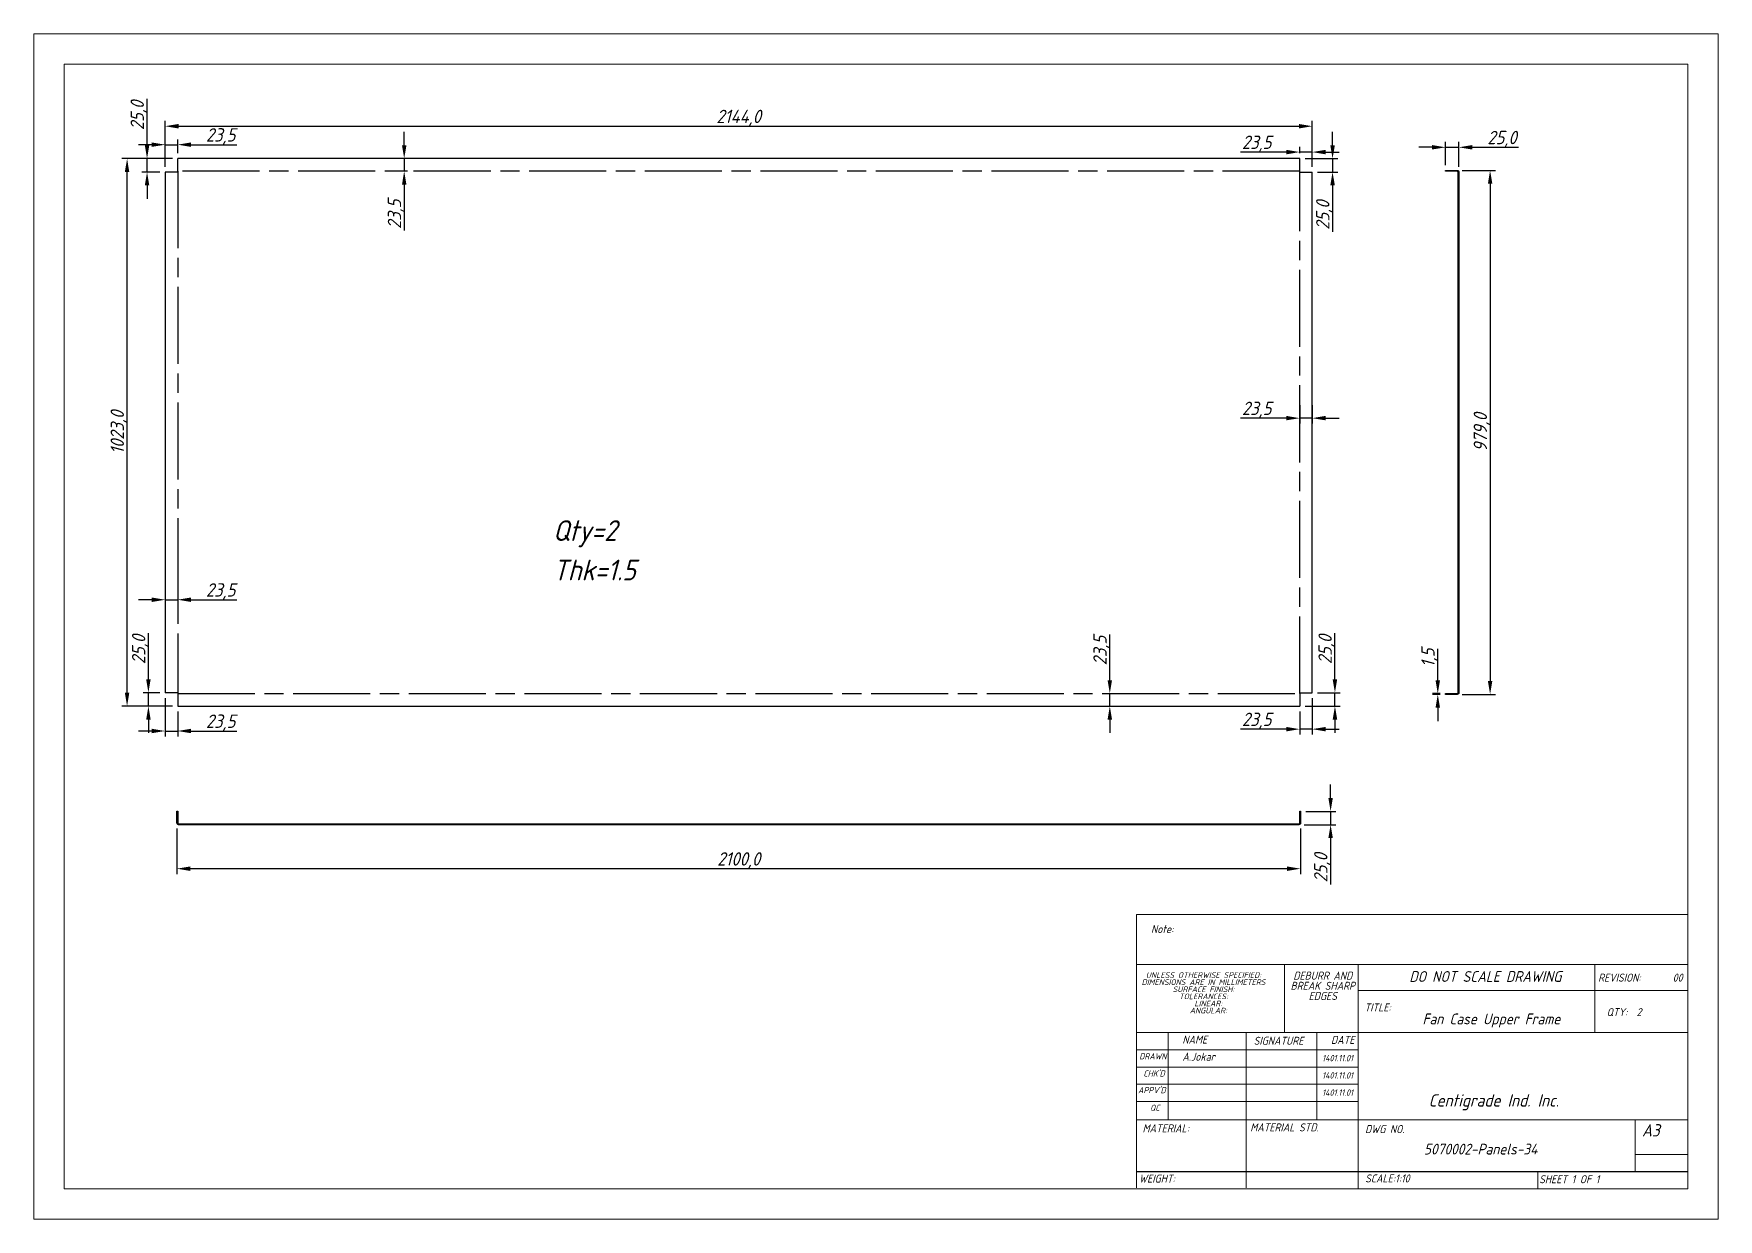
# Model space of a CAD drawing. Header units: inches. Extents: x 18597 to 101525, y -10106 to 51.
# Drawn here: x 71392 to 74541, y -5755 to -3539 of the extents above; entities that cross this region are included whole.
import ezdxf

# ---------------------------------------------------------------- set-up
doc = ezdxf.new("R2010")
doc.units = ezdxf.units.IN
doc.header["$LTSCALE"] = 6
doc.header["$MEASUREMENT"] = 0
doc.linetypes.add('ACAD_ISO08W100', pattern=[36, 24, -3, 6, -3])
doc.linetypes.add('SLD-Solid', pattern=[0])
doc.styles.add('GENISO', font='geniso.shx', dxfattribs={"oblique": 15})
doc.dimstyles.new('Scale', dxfattribs={"dimscale": 10, "dimtxt": 2.5, "dimasz": 2.5, "dimexe": 1, "dimexo": 1, "dimgap": 0.1, "dimtad": 1, "dimdec": 1, "dimzin": 0, "dimtxsty": 'GENISO', "dimcen": 2.5, "dimclrd": 1, "dimclre": 1, "dimclrt": 256, "dimadec": 0, "dimazin": 0, "dimtfac": 1, "dimtdec": 1, "dimtmove": 0, "dimatfit": 3, "dimfxl": 1, "dimtzin": 0, "dimlwd": -1, "dimlwe": -1, "dimarcsym": 0})

# ---------------------------------------------------------------- blocks, each defined once
blk = doc.blocks.new('*D620')
at = {"color": 1, "transparency": 16777216}
for p, q in [((74030.6, -3784.7), (74030.6, -3741.5)), ((74055.6, -3787.7), (74055.6, -3741.5)), ((74005.6, -3751.5), (73980.6, -3751.5)), ((74030.6, -3751.5), (74055.6, -3751.5)), ((74080.6, -3751.5), (74167.1, -3751.5))]:
    blk.add_line(p, q, dxfattribs=at)
for points in [[(74005.6, -3747.3), (74005.6, -3755.6), (74030.6, -3751.5)], [(74080.6, -3747.3), (74080.6, -3755.6), (74055.6, -3751.5)]]:
    blk.add_solid(points, dxfattribs=at)
at = {"layer": 'Defpoints', "color": 0, "transparency": 16777216}
for p in [(74055.6, -3751.5), (74030.6, -3794.7), (74055.6, -3797.7)]:
    blk.add_point(p, dxfattribs=at)
at = {"transparency": 16777216, "insert": (74136.3, -3736.1), "char_height": 25, "attachment_point": 5, "style": 'GENISO'}
blk.add_mtext('25,0', dxfattribs=at)
blk = doc.blocks.new('*D621')
at = {"color": 1, "transparency": 16777216}
for p, q in [((74062, -3794.7), (74124, -3794.7)), ((74114, -3819.7), (74114, -4748.7)), ((74062, -4773.7), (74124, -4773.7))]:
    blk.add_line(p, q, dxfattribs=at)
for points in [[(74109.9, -3819.7), (74118.2, -3819.7), (74114, -3794.7)], [(74109.9, -4748.7), (74118.2, -4748.7), (74114, -4773.7)]]:
    blk.add_solid(points, dxfattribs=at)
at = {"layer": 'Defpoints', "color": 0, "transparency": 16777216}
for p in [(74052, -3794.7), (74052, -4773.7), (74114, -4773.7)]:
    blk.add_point(p, dxfattribs=at)
at = {"transparency": 16777216, "insert": (74098.7, -4284.2), "char_height": 25, "attachment_point": 5, "rotation": 90, "style": 'GENISO'}
blk.add_mtext('979,0', dxfattribs=at)
blk = doc.blocks.new('*D622')
at = {"color": 1, "transparency": 16777216}
for p, q in [((73815.9, -4967.3), (73815.9, -4942.3)), ((73769.6, -4992.3), (73825.9, -4992.3)), ((73815.9, -4992.3), (73815.9, -5017.3)), ((73766.6, -5017.3), (73825.9, -5017.3)), ((73815.9, -5042.3), (73815.9, -5128.7))]:
    blk.add_line(p, q, dxfattribs=at)
for points in [[(73811.7, -4967.3), (73820.1, -4967.3), (73815.9, -4992.3)], [(73811.7, -5042.3), (73820.1, -5042.3), (73815.9, -5017.3)]]:
    blk.add_solid(points, dxfattribs=at)
at = {"layer": 'Defpoints', "color": 0, "transparency": 16777216}
for p in [(73759.6, -4992.3), (73756.6, -5017.3), (73815.9, -5017.3)]:
    blk.add_point(p, dxfattribs=at)
at = {"transparency": 16777216, "insert": (73800.5, -5098), "char_height": 25, "attachment_point": 5, "rotation": 90, "style": 'GENISO'}
blk.add_mtext('25,0', dxfattribs=at)
blk = doc.blocks.new('*D623')
at = {"color": 1, "transparency": 16777216}
for p, q in [((71659.6, -5024.3), (71659.6, -5109.5)), ((73759.6, -5024.3), (73759.6, -5109.5)), ((73734.6, -5099.5), (71684.6, -5099.5))]:
    blk.add_line(p, q, dxfattribs=at)
for points in [[(71684.6, -5095.3), (71684.6, -5103.7), (71659.6, -5099.5)], [(73734.6, -5095.3), (73734.6, -5103.7), (73759.6, -5099.5)]]:
    blk.add_solid(points, dxfattribs=at)
at = {"layer": 'Defpoints', "color": 0, "transparency": 16777216}
for p in [(71659.6, -5014.3), (73759.6, -5014.3), (71659.6, -5099.5)]:
    blk.add_point(p, dxfattribs=at)
at = {"transparency": 16777216, "insert": (72709.6, -5084.1), "char_height": 25, "attachment_point": 5, "style": 'GENISO'}
blk.add_mtext('2100,0', dxfattribs=at)
blk = doc.blocks.new('*D624')
at = {"color": 1, "transparency": 16777216}
for p, q in [((74016.2, -4747.2), (74016.2, -4688.9)), ((74020.6, -4772.2), (74006.2, -4772.2)), ((74020.6, -4773.7), (74006.2, -4773.7)), ((74016.2, -4773.7), (74016.2, -4772.2)), ((74016.2, -4798.7), (74016.2, -4823.7))]:
    blk.add_line(p, q, dxfattribs=at)
for points in [[(74012, -4747.2), (74020.4, -4747.2), (74016.2, -4772.2)], [(74012, -4798.7), (74020.4, -4798.7), (74016.2, -4773.7)]]:
    blk.add_solid(points, dxfattribs=at)
at = {"layer": 'Defpoints', "color": 0, "transparency": 16777216}
for p in [(74016.2, -4772.2), (74030.6, -4772.2), (74030.6, -4773.7)]:
    blk.add_point(p, dxfattribs=at)
at = {"transparency": 16777216, "insert": (74000.8, -4705.5), "char_height": 25, "attachment_point": 5, "rotation": 90, "style": 'GENISO'}
blk.add_mtext('1,5', dxfattribs=at)
blk = doc.blocks.new('*D625')
at = {"color": 1, "transparency": 16777216}
for p, q in [((71651.1, -3772.7), (71556.5, -3772.7)), ((71566.5, -4770.7), (71566.5, -3797.7)), ((71651.1, -4795.7), (71556.5, -4795.7))]:
    blk.add_line(p, q, dxfattribs=at)
for points in [[(71562.3, -3797.7), (71570.6, -3797.7), (71566.5, -3772.7)], [(71562.3, -4770.7), (71570.6, -4770.7), (71566.5, -4795.7)]]:
    blk.add_solid(points, dxfattribs=at)
at = {"layer": 'Defpoints', "color": 0, "transparency": 16777216}
for p in [(71566.5, -3772.7), (71661.1, -3772.7), (71661.1, -4795.7)]:
    blk.add_point(p, dxfattribs=at)
at = {"transparency": 16777216, "insert": (71551.1, -4284.2), "char_height": 25, "attachment_point": 5, "rotation": 90, "style": 'GENISO'}
blk.add_mtext('1023,0', dxfattribs=at)
blk = doc.blocks.new('*D626')
at = {"color": 1, "transparency": 16777216}
for p, q in [((71637.6, -3787.7), (71637.6, -3702.1)), ((71662.6, -3712.1), (73756.6, -3712.1)), ((73781.6, -3787.7), (73781.6, -3702.1))]:
    blk.add_line(p, q, dxfattribs=at)
for points in [[(71662.6, -3707.9), (71662.6, -3716.3), (71637.6, -3712.1)], [(73756.6, -3707.9), (73756.6, -3716.3), (73781.6, -3712.1)]]:
    blk.add_solid(points, dxfattribs=at)
at = {"layer": 'Defpoints', "color": 0, "transparency": 16777216}
for p in [(73781.6, -3712.1), (71637.6, -3797.7), (73781.6, -3797.7)]:
    blk.add_point(p, dxfattribs=at)
at = {"transparency": 16777216, "insert": (72709.6, -3696.7), "char_height": 25, "attachment_point": 5, "style": 'GENISO'}
blk.add_mtext('2144,0', dxfattribs=at)
blk = doc.blocks.new('*D627')
at = {"color": 1, "transparency": 16777216}
for p, q in [((73758.1, -4233.2), (73758.1, -4267.6)), ((73781.6, -4233.2), (73781.6, -4267.6)), ((73733.1, -4257.6), (73647.6, -4257.6)), ((73781.6, -4257.6), (73758.1, -4257.6)), ((73806.6, -4257.6), (73831.6, -4257.6))]:
    blk.add_line(p, q, dxfattribs=at)
for points in [[(73733.1, -4253.4), (73733.1, -4261.7), (73758.1, -4257.6)], [(73806.6, -4253.4), (73806.6, -4261.7), (73781.6, -4257.6)]]:
    blk.add_solid(points, dxfattribs=at)
at = {"layer": 'Defpoints', "color": 0, "transparency": 16777216}
for p in [(73758.1, -4223.2), (73781.6, -4223.2), (73758.1, -4257.6)]:
    blk.add_point(p, dxfattribs=at)
at = {"transparency": 16777216, "insert": (73677.8, -4242.2), "char_height": 25, "attachment_point": 5, "style": 'GENISO'}
blk.add_mtext('23,5', dxfattribs=at)
blk = doc.blocks.new('*D628')
at = {"color": 1, "transparency": 16777216}
for p, q in [((73403.2, -4747.2), (73403.2, -4661.7)), ((73403.2, -4795.7), (73403.2, -4772.2)), ((73403.2, -4820.7), (73403.2, -4845.7))]:
    blk.add_line(p, q, dxfattribs=at)
for points in [[(73399.1, -4747.2), (73407.4, -4747.2), (73403.2, -4772.2)], [(73399.1, -4820.7), (73407.4, -4820.7), (73403.2, -4795.7)]]:
    blk.add_solid(points, dxfattribs=at)
at = {"layer": 'Defpoints', "color": 0, "transparency": 16777216}
for p in [(73403.2, -4772.2), (73403.2, -4772.2), (73403.2, -4795.7)]:
    blk.add_point(p, dxfattribs=at)
at = {"transparency": 16777216, "insert": (73387.9, -4691.9), "char_height": 25, "attachment_point": 5, "rotation": 90, "style": 'GENISO'}
blk.add_mtext('23,5', dxfattribs=at)
blk = doc.blocks.new('*D629')
at = {"color": 1, "transparency": 16777216}
for p, q in [((71612.6, -4596.9), (71587.6, -4596.9)), ((71637.6, -4585.8), (71637.6, -4606.9)), ((71637.6, -4596.9), (71661.1, -4596.9)), ((71661.1, -4585.8), (71661.1, -4606.9)), ((71686.1, -4596.9), (71771.6, -4596.9))]:
    blk.add_line(p, q, dxfattribs=at)
for points in [[(71612.6, -4592.7), (71612.6, -4601.1), (71637.6, -4596.9)], [(71686.1, -4592.7), (71686.1, -4601.1), (71661.1, -4596.9)]]:
    blk.add_solid(points, dxfattribs=at)
at = {"layer": 'Defpoints', "color": 0, "transparency": 16777216}
for p in [(71637.6, -4575.8), (71661.1, -4575.8), (71661.1, -4596.9)]:
    blk.add_point(p, dxfattribs=at)
at = {"transparency": 16777216, "insert": (71741.4, -4581.5), "char_height": 25, "attachment_point": 5, "style": 'GENISO'}
blk.add_mtext('23,5', dxfattribs=at)
blk = doc.blocks.new('*D630')
at = {"color": 1, "transparency": 16777216}
for p, q in [((72084.4, -3747.7), (72084.4, -3722.7)), ((72090.7, -3772.7), (72074.4, -3772.7)), ((72084.4, -3772.7), (72084.4, -3796.2)), ((72090.7, -3796.2), (72074.4, -3796.2)), ((72084.4, -3821.2), (72084.4, -3906.7))]:
    blk.add_line(p, q, dxfattribs=at)
for points in [[(72080.3, -3747.7), (72088.6, -3747.7), (72084.4, -3772.7)], [(72080.3, -3821.2), (72088.6, -3821.2), (72084.4, -3796.2)]]:
    blk.add_solid(points, dxfattribs=at)
at = {"layer": 'Defpoints', "color": 0, "transparency": 16777216}
for p in [(72100.7, -3772.7), (72084.4, -3796.2), (72100.7, -3796.2)]:
    blk.add_point(p, dxfattribs=at)
at = {"transparency": 16777216, "insert": (72069.1, -3876.5), "char_height": 25, "attachment_point": 5, "rotation": 90, "style": 'GENISO'}
blk.add_mtext('23,5', dxfattribs=at)
blk = doc.blocks.new('*D631')
at = {"color": 1, "transparency": 16777216}
for p, q in [((73824, -4745.7), (73824, -4659.2)), ((73791.6, -4770.7), (73834, -4770.7)), ((73824, -4795.7), (73824, -4770.7)), ((73768.1, -4795.7), (73834, -4795.7)), ((73824, -4820.7), (73824, -4845.7))]:
    blk.add_line(p, q, dxfattribs=at)
for points in [[(73819.8, -4745.7), (73828.2, -4745.7), (73824, -4770.7)], [(73819.8, -4820.7), (73828.2, -4820.7), (73824, -4795.7)]]:
    blk.add_solid(points, dxfattribs=at)
at = {"layer": 'Defpoints', "color": 0, "transparency": 16777216}
for p in [(73781.6, -4770.7), (73824, -4770.7), (73758.1, -4795.7)]:
    blk.add_point(p, dxfattribs=at)
at = {"transparency": 16777216, "insert": (73808.6, -4690), "char_height": 25, "attachment_point": 5, "rotation": 90, "style": 'GENISO'}
blk.add_mtext('25,0', dxfattribs=at)
blk = doc.blocks.new('*D632')
at = {"color": 1, "transparency": 16777216}
for p, q in [((73781.6, -4780.7), (73781.6, -4848.7)), ((73758.1, -4805.7), (73758.1, -4848.7)), ((73733.1, -4838.7), (73647.6, -4838.7)), ((73781.6, -4838.7), (73758.1, -4838.7)), ((73806.6, -4838.7), (73831.6, -4838.7))]:
    blk.add_line(p, q, dxfattribs=at)
for points in [[(73733.1, -4834.6), (73733.1, -4842.9), (73758.1, -4838.7)], [(73806.6, -4834.6), (73806.6, -4842.9), (73781.6, -4838.7)]]:
    blk.add_solid(points, dxfattribs=at)
at = {"layer": 'Defpoints', "color": 0, "transparency": 16777216}
for p in [(73781.6, -4770.7), (73758.1, -4795.7), (73758.1, -4838.7)]:
    blk.add_point(p, dxfattribs=at)
at = {"transparency": 16777216, "insert": (73677.8, -4823.3), "char_height": 25, "attachment_point": 5, "style": 'GENISO'}
blk.add_mtext('23,5', dxfattribs=at)
blk = doc.blocks.new('*D633')
at = {"color": 1, "transparency": 16777216}
for p, q in [((71637.6, -4780.7), (71637.6, -4852.2)), ((71661.1, -4805.7), (71661.1, -4852.2)), ((71612.6, -4842.2), (71587.6, -4842.2)), ((71637.6, -4842.2), (71661.1, -4842.2)), ((71686.1, -4842.2), (71771.6, -4842.2))]:
    blk.add_line(p, q, dxfattribs=at)
for points in [[(71612.6, -4838), (71612.6, -4846.3), (71637.6, -4842.2)], [(71686.1, -4838), (71686.1, -4846.3), (71661.1, -4842.2)]]:
    blk.add_solid(points, dxfattribs=at)
at = {"layer": 'Defpoints', "color": 0, "transparency": 16777216}
for p in [(71637.6, -4770.7), (71661.1, -4795.7), (71661.1, -4842.2)]:
    blk.add_point(p, dxfattribs=at)
at = {"transparency": 16777216, "insert": (71741.4, -4826.8), "char_height": 25, "attachment_point": 5, "style": 'GENISO'}
blk.add_mtext('23,5', dxfattribs=at)
blk = doc.blocks.new('*D634')
at = {"color": 1, "transparency": 16777216}
for p, q in [((71606.3, -4745.7), (71606.3, -4659.2)), ((71627.6, -4770.7), (71596.3, -4770.7)), ((71606.3, -4795.7), (71606.3, -4770.7)), ((71651.1, -4795.7), (71596.3, -4795.7)), ((71606.3, -4820.7), (71606.3, -4845.7))]:
    blk.add_line(p, q, dxfattribs=at)
for points in [[(71602.2, -4745.7), (71610.5, -4745.7), (71606.3, -4770.7)], [(71602.2, -4820.7), (71610.5, -4820.7), (71606.3, -4795.7)]]:
    blk.add_solid(points, dxfattribs=at)
at = {"layer": 'Defpoints', "color": 0, "transparency": 16777216}
for p in [(71606.3, -4770.7), (71637.6, -4770.7), (71661.1, -4795.7)]:
    blk.add_point(p, dxfattribs=at)
at = {"transparency": 16777216, "insert": (71591, -4690), "char_height": 25, "attachment_point": 5, "rotation": 90, "style": 'GENISO'}
blk.add_mtext('25,0', dxfattribs=at)
blk = doc.blocks.new('*D635')
at = {"color": 1, "transparency": 16777216}
for p, q in [((71603.8, -3747.7), (71603.8, -3661.2)), ((71651.1, -3772.7), (71593.8, -3772.7)), ((71603.8, -3797.7), (71603.8, -3772.7)), ((71627.6, -3797.7), (71593.8, -3797.7)), ((71603.8, -3822.7), (71603.8, -3847.7))]:
    blk.add_line(p, q, dxfattribs=at)
for points in [[(71599.6, -3747.7), (71608, -3747.7), (71603.8, -3772.7)], [(71599.6, -3822.7), (71608, -3822.7), (71603.8, -3797.7)]]:
    blk.add_solid(points, dxfattribs=at)
at = {"layer": 'Defpoints', "color": 0, "transparency": 16777216}
for p in [(71603.8, -3772.7), (71661.1, -3772.7), (71637.6, -3797.7)]:
    blk.add_point(p, dxfattribs=at)
at = {"transparency": 16777216, "insert": (71588.4, -3692), "char_height": 25, "attachment_point": 5, "rotation": 90, "style": 'GENISO'}
blk.add_mtext('25,0', dxfattribs=at)
blk = doc.blocks.new('*D636')
at = {"color": 1, "transparency": 16777216}
for p, q in [((71612.6, -3746.6), (71587.6, -3746.6)), ((71637.6, -3787.7), (71637.6, -3736.6)), ((71637.6, -3746.6), (71661.1, -3746.6)), ((71661.1, -3762.7), (71661.1, -3736.6)), ((71686.1, -3746.6), (71771.6, -3746.6))]:
    blk.add_line(p, q, dxfattribs=at)
for points in [[(71612.6, -3742.4), (71612.6, -3750.7), (71637.6, -3746.6)], [(71686.1, -3742.4), (71686.1, -3750.7), (71661.1, -3746.6)]]:
    blk.add_solid(points, dxfattribs=at)
at = {"layer": 'Defpoints', "color": 0, "transparency": 16777216}
for p in [(71661.1, -3746.6), (71661.1, -3772.7), (71637.6, -3797.7)]:
    blk.add_point(p, dxfattribs=at)
at = {"transparency": 16777216, "insert": (71741.4, -3731.2), "char_height": 25, "attachment_point": 5, "style": 'GENISO'}
blk.add_mtext('23,5', dxfattribs=at)
blk = doc.blocks.new('*D637')
at = {"color": 1, "transparency": 16777216}
for p, q in [((73733.1, -3760.4), (73647.6, -3760.4)), ((73758.1, -3762.7), (73758.1, -3750.4)), ((73781.6, -3760.4), (73758.1, -3760.4)), ((73781.6, -3787.7), (73781.6, -3750.4)), ((73806.6, -3760.4), (73831.6, -3760.4))]:
    blk.add_line(p, q, dxfattribs=at)
for points in [[(73733.1, -3756.2), (73733.1, -3764.6), (73758.1, -3760.4)], [(73806.6, -3756.2), (73806.6, -3764.6), (73781.6, -3760.4)]]:
    blk.add_solid(points, dxfattribs=at)
at = {"layer": 'Defpoints', "color": 0, "transparency": 16777216}
for p in [(73758.1, -3760.4), (73758.1, -3772.7), (73781.6, -3797.7)]:
    blk.add_point(p, dxfattribs=at)
at = {"transparency": 16777216, "insert": (73677.8, -3745), "char_height": 25, "attachment_point": 5, "style": 'GENISO'}
blk.add_mtext('23,5', dxfattribs=at)
blk = doc.blocks.new('*D638')
at = {"color": 1, "transparency": 16777216}
for p, q in [((73819.6, -3747.7), (73819.6, -3722.7)), ((73768.1, -3772.7), (73829.6, -3772.7)), ((73819.6, -3772.7), (73819.6, -3797.7)), ((73791.6, -3797.7), (73829.6, -3797.7)), ((73819.6, -3822.7), (73819.6, -3909.2))]:
    blk.add_line(p, q, dxfattribs=at)
for points in [[(73815.4, -3747.7), (73823.8, -3747.7), (73819.6, -3772.7)], [(73815.4, -3822.7), (73823.8, -3822.7), (73819.6, -3797.7)]]:
    blk.add_solid(points, dxfattribs=at)
at = {"layer": 'Defpoints', "color": 0, "transparency": 16777216}
for p in [(73758.1, -3772.7), (73781.6, -3797.7), (73819.6, -3797.7)]:
    blk.add_point(p, dxfattribs=at)
at = {"transparency": 16777216, "insert": (73804.2, -3878.4), "char_height": 25, "attachment_point": 5, "rotation": 90, "style": 'GENISO'}
blk.add_mtext('25,0', dxfattribs=at)

msp = doc.modelspace()

# ---------------------------------------------------------------- linework, layer by layer
for p, q in [((71661.11, -3796.2), (71661.11, -3772.7)), ((73758.11, -3796.2), (73758.11, -3772.7)), ((71661.11, -3797.7), (71637.61, -3797.7)), ((73758.11, -3797.7), (73781.61, -3797.7)), ((71661.11, -4770.7), (71637.61, -4770.7)), ((71661.11, -4772.2), (71661.11, -4795.7)), ((73758.11, -4770.7), (73781.61, -4770.7)), ((73758.11, -4772.2), (73758.11, -4795.7)), ((73453.32, -5665.47), (74483.64, -5665.47))]:
    msp.add_line(p, q)
at = {"color": 7, "linetype": 'SLD-Solid', "lineweight": 0}
for p, q in [((73453.32, -5184.85), (74483.64, -5184.85)), ((73453.32, -5184.85), (73453.32, -5278.53)), ((73453.32, -5278.53), (74483.64, -5278.53)), ((73453.32, -5278.53), (73453.32, -5695.82)), ((73729.49, -5278.53), (73729.49, -5405.61)), ((73867.57, -5278.53), (73867.57, -5697.71)), ((74309.82, -5405.61), (74309.82, -5278.53)), ((74483.64, -5326.9), (73867.57, -5326.9)), ((74483.64, -5405.61), (73453.32, -5405.61)), ((73512.5, -5405.61), (73512.5, -5568.73)), ((73658.1, -5405.61), (73658.1, -5695.82)), ((73790.18, -5405.61), (73790.18, -5568.73)), ((73867.57, -5695.82), (73867.57, -5405.61)), ((73867.57, -5437.86), (73453.32, -5437.86)), ((73867.57, -5470.1), (73453.32, -5470.1)), ((73867.57, -5502.35), (73453.32, -5502.35)), ((73867.57, -5534.59), (73453.32, -5534.59)), ((73532.23, -5568.73), (73453.32, -5568.73)), ((73532.23, -5568.73), (74483.64, -5568.73)), ((74385.01, -5665.47), (74385.01, -5568.73)), ((74483.64, -5633.22), (74385.01, -5633.22)), ((74202.92, -5697.71), (74202.92, -5665.47))]:
    msp.add_line(p, q, dxfattribs=at)
for points in [[(71391.93, -3539.21), (74540.54, -3539.21), (74540.54, -5754.62), (71391.93, -5754.62)], [(71448.83, -3596.11), (74483.64, -3596.11), (74483.64, -5697.71), (71448.83, -5697.71)]]:
    msp.add_lwpolyline(points, close=True, dxfattribs=at)
for points in [[(73758.11, -3772.7), (71661.11, -3772.7)], [(71637.61, -3797.7), (71637.61, -4770.7)], [(73781.61, -4770.7), (73781.61, -3797.7)], [(71661.11, -4795.7), (73758.11, -4795.7)]]:
    msp.add_lwpolyline(points)
at = {"linetype": 'ACAD_ISO08W100'}
msp.add_lwpolyline([(73758.11, -3796.2), (71661.11, -3796.2), (71661.11, -4772.2), (73758.11, -4772.2)], close=True, dxfattribs=at)
for points in [[(74030.59, -4772.2), (74052.59, -4772.2, 0.4142136), (74054.09, -4770.7), (74054.09, -3797.7, 0.4142136), (74052.59, -3796.2), (74030.59, -3796.2), (74030.59, -3794.7), (74052.59, -3794.7, -0.4142136), (74055.59, -3797.7), (74055.59, -4770.7, -0.4142136), (74052.59, -4773.7), (74030.59, -4773.7)], [(71661.11, -4992.26), (71661.11, -5014.26, 0.4142136), (71662.61, -5015.76), (73756.61, -5015.76, 0.4142136), (73758.11, -5014.26), (73758.11, -4992.26), (73759.61, -4992.26), (73759.61, -5014.26, -0.4142136), (73756.61, -5017.26), (71662.61, -5017.26, -0.4142136), (71659.61, -5014.26), (71659.61, -4992.26)]]:
    msp.add_lwpolyline(points, format="xyb", close=True)

# ---------------------------------------------------------------- texts
at = {"style": 'GENISO', "oblique": 15}
for s, p in [('Qty=2', (72362.43, -4487.04)), ('Thk=1.5', (72362.43, -4560.73))]:
    msp.add_text(s, height=38.782, dxfattribs=at).set_placement(p)
at = {"attachment_point": 5, "style": 'GENISO'}
for s, insert, char_height in [('Note:', (73501.32, -5212.27), 14.959), ('DIMENSIONS ARE IN MILLIMETERS', (73578.42, -5311.49), 10.4711), ('UNLESS OTHERWISE SPECIFIED:', (73578.42, -5298.22), 10.4711), ('SURFACE FINISH:', (73578.42, -5324.77), 10.4711), ('BREAK SHARP', (73801.23, -5318.32), 14.9587), ('DEBURR AND', (73801.23, -5299.36), 14.959), ('DO NOT SCALE DRAWING', (74105.13, -5300.93), 20.1367), ('REVISION:       00', (74394.83, -5303.06), 14.9587), ('TOLERANCES:', (73578.42, -5338.05), 10.4711), ('LINEAR:', (73587.38, -5351.33), 10.471), ('EDGES', (73801.23, -5337.29), 14.959), ('TITLE:', (73903.89, -5358.72), 14.959), ('ANGULAR:', (73587.38, -5364.6), 10.471), ('Fan Case Upper Frame', (74116.46, -5383.23), 20.1367), ('QTY:  2', (74364.31, -5367.54), 14.959), ('NAME', (73561.98, -5418.88), 14.959), ('SIGNATURE', (73718.6, -5421.02), 14.959), ('DATE', (73838.56, -5419.35), 14.959), ('DRAWN', (73483.73, -5450.11), 11.507), ('A.Jokar', (73569.31, -5450.89), 14.959), ("CHK'D", (73485.97, -5482.15), 11.507), ('1401.11.01', (73828.89, -5453.43), 11.967), ("APPV'D", (73481.89, -5513.23), 11.507), ('1401.11.01', (73828.89, -5485.67), 11.967), ('QC', (73487.37, -5546.23), 11.507), ('1401.11.01', (73828.89, -5517.92), 11.967), ('Centigrade Ind. Inc.', (74120.87, -5535.96), 23.0133), ('MATERIAL:', (73507.87, -5584.6), 14.959), ('MATERIAL STD.', (73729.62, -5582.91), 14.9587), ('DWG NO.', (73917.07, -5586.04), 14.959), ('A3', (74414.38, -5588.41), 23.013), ('5070002-Panels-34', (74096.35, -5623.5), 20.1367), ('WEIGHT:', (73491.42, -5678.55), 14.959), ('SCALE:1:10', (73922.03, -5678.2), 14.959), ('SHEET 1 OF 1', (74261.96, -5679.79), 14.9587)]:
    msp.add_mtext(s, dxfattribs=dict(at, insert=insert, char_height=char_height))

# ---------------------------------------------------------------- dimensions: what is measured, and where the dimension line sits
for base, p1, p2, picture, middle in [((71603.79, -3772.7), (71637.61, -3797.7), (71661.11, -3772.7), '*D635', (71588.41, -3691.96)), ((72084.44, -3796.2), (72100.73, -3772.7), (72100.73, -3796.2), '*D630', (72069.07, -3876.46)), ((73819.6, -3797.7), (73758.11, -3772.7), (73781.61, -3797.7), '*D638', (73804.22, -3878.43)), ((71566.46, -3772.7), (71661.11, -4795.7), (71661.11, -3772.7), '*D625', (71551.09, -4284.2)), ((74114.02, -4773.7), (74052.04, -3794.7), (74052.04, -4773.7), '*D621', (74098.66, -4284.2)), ((71606.35, -4770.7), (71661.11, -4795.7), (71637.61, -4770.7), '*D634', (71590.97, -4689.96)), ((73403.25, -4772.2), (73403.25, -4795.7), (73403.25, -4772.2), '*D628', (73387.87, -4691.93)), ((73824, -4770.7), (73758.11, -4795.7), (73781.61, -4770.7), '*D631', (73808.62, -4689.96)), ((74016.19, -4772.2), (74030.59, -4773.7), (74030.59, -4772.2), '*D624', (74000.81, -4705.53)), ((73815.91, -5017.26), (73759.61, -4992.26), (73756.61, -5017.26), '*D622', (73800.53, -5097.99))]:
    dim = msp.add_linear_dim(base=base, p1=p1, p2=p2, angle=90, dimstyle='Scale')
    dim.commit()
    dim.dimension.update_dxf_attribs({"geometry": picture, "text_midpoint": middle})
for base, p1, p2, picture, middle in [((73781.61, -3712.09), (71637.61, -3797.7), (73781.61, -3797.7), '*D626', (72709.61, -3696.72)), ((71661.11, -3746.56), (71637.61, -3797.7), (71661.11, -3772.7), '*D636', (71741.38, -3731.19)), ((73758.11, -3760.4), (73781.61, -3797.7), (73758.11, -3772.7), '*D637', (73677.85, -3745.02)), ((74055.59, -3751.46), (74030.59, -3794.7), (74055.59, -3797.7), '*D620', (74136.32, -3736.08)), ((73758.11, -4257.57), (73781.61, -4223.23), (73758.11, -4223.23), '*D627', (73677.85, -4242.2)), ((71661.11, -4596.91), (71637.61, -4575.77), (71661.11, -4575.77), '*D629', (71741.38, -4581.53)), ((71661.11, -4842.16), (71637.61, -4770.7), (71661.11, -4795.7), '*D633', (71741.38, -4826.78)), ((73758.11, -4838.72), (73781.61, -4770.7), (73758.11, -4795.7), '*D632', (73677.85, -4823.34)), ((71659.61, -5099.49), (73759.61, -5014.26), (71659.61, -5014.26), '*D623', (72709.61, -5084.11))]:
    dim = msp.add_linear_dim(base=base, p1=p1, p2=p2, dimstyle='Scale')
    dim.commit()
    dim.dimension.update_dxf_attribs({"geometry": picture, "text_midpoint": middle})

doc.saveas('drawing.dxf')
